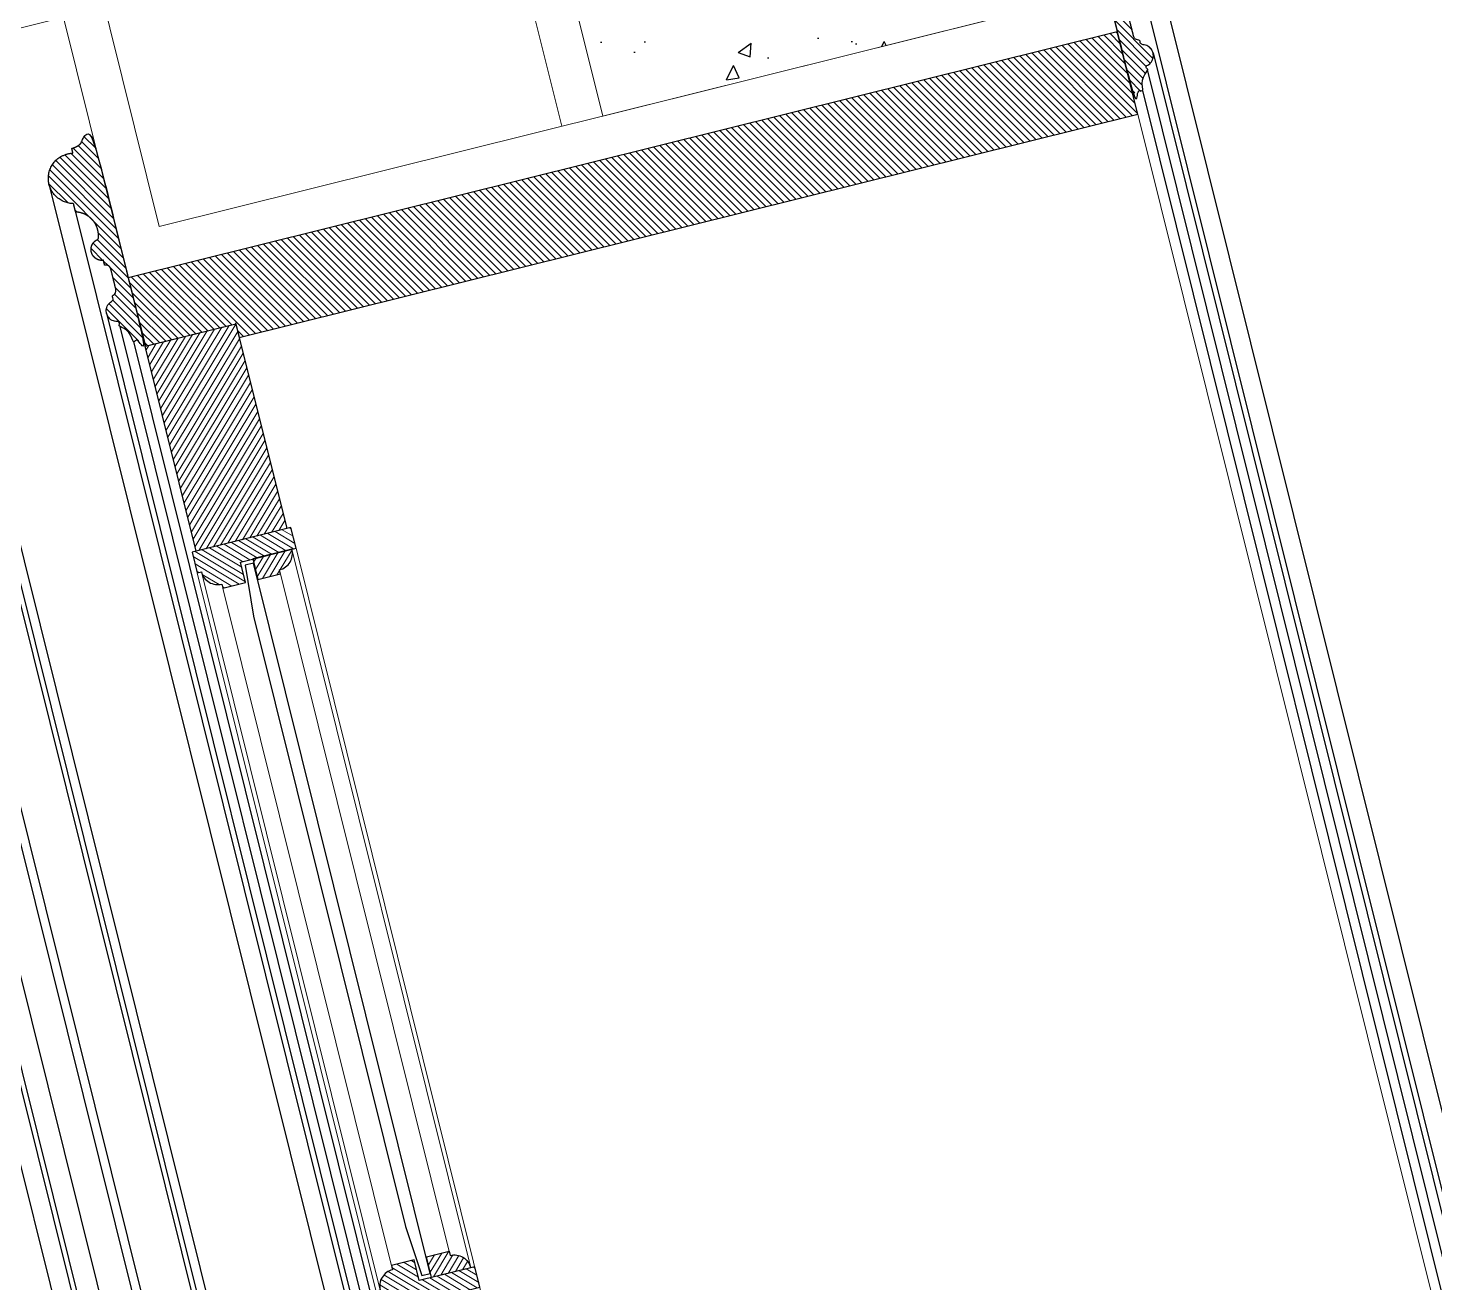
# Model space of a CAD drawing. Header units: inches. Extents: x 122939 to 389145, y 29603 to 574065.
# Drawn here: x 381517 to 382181, y 518357 to 518949 of the extents above; entities that cross this region are included whole.
import ezdxf

# ---------------------------------------------------------------- set-up
doc = ezdxf.new("R2010")
doc.units = ezdxf.units.IN
doc.header["$MEASUREMENT"] = 0
for name, color, linetype, lineweight in [('A-RNDR-CONC', 2, 'Continuous', 18), ('A-RNDR-PLST', 1, 'Continuous', 9), ('ID-NOTES', 3, 'Continuous', 0)]:
    doc.layers.add(name, color=color, linetype=linetype, lineweight=lineweight)
doc.layers.add('Calliper_wall hatch_CHB', color=8, linetype='Continuous')
doc.layers.add('gypsum', color=31, linetype='Continuous')
doc.styles.add('ZZ-Dim All', font='romans.shx', dxfattribs={"width": 0.8})
doc.dimstyles.new('DIM 0200', dxfattribs={"dimscale": 200, "dimtxt": 1, "dimasz": 0.8, "dimexe": 0.5, "dimexo": 1, "dimgap": 0.4, "dimtad": 1, "dimdec": 0, "dimrnd": 10, "dimdsep": 46, "dimtxsty": 'ZZ-Dim All', "dimblk1": 'ARCHTICK', "dimblk2": 'ARCHTICK', "dimsah": 1, "dimcen": 1, "dimdle": 0.5, "dimclrd": 256, "dimclre": 256, "dimclrt": 256, "dimadec": 0, "dimazin": 2, "dimtfac": 1, "dimtdec": 0, "dimtix": 1, "dimtmove": 2, "dimatfit": 2, "dimfxl": 1, "dimfxlon": 1, "dimtolj": 1, "dimtzin": 0, "dimlwd": -1, "dimlwe": -1, "dimarcsym": 0})
pattern_1 = [(135, (-7074.547, -759.3316), (-1.76776695, -1.76776695), [])]
pattern_2 = [(135, (30997.652, 2873.5958), (-1.767766953, -1.767766953), [])]

# ---------------------------------------------------------------- blocks, each defined once
blk = doc.blocks.new('_ARCHTICK')
at = {"color": 0, "linetype": 'ByBlock', "const_width": 0.15}
blk.add_lwpolyline([(-0.5, -0.5), (0.5, 0.5)], dxfattribs=at)
blk = doc.blocks.new('A$Cbb0e4884')
at = {"lineweight": 0}
h = blk.add_hatch(dxfattribs=at)
h.set_pattern_fill('ANSI31', color=8, scale=20, angle=90)
h.set_pattern_definition(pattern_1)
edge = h.paths.add_edge_path()
edge.add_line((15, 2567), (15, 2467))
edge.add_line((15, 2467), (59, 2467))
edge.add_line((59, 2467), (59, 2566.56))
edge.add_line((59, 2566.56), (15, 2566.56))
h = blk.add_hatch(dxfattribs=at)
h.set_pattern_fill('ANSI31', color=8, scale=20)
h.set_pattern_definition([(45, (-7074.547, -759.3316), (-1.76776695, 1.76776695), [])])
h.paths.add_polyline_path([(51, 2447), (51, 2449, 0.414214), (59, 2457), (61, 2457), (61, 2467), (13, 2467), (13, 2457), (40, 2457), (40, 2447)])
h = blk.add_hatch(dxfattribs=at)
h.set_pattern_fill('ANSI31', color=8, scale=20, angle=90)
h.set_pattern_definition(pattern_1)
h.paths.add_polyline_path([(34, 2447), (34, 2457), (15, 2457, 0.414214), (23, 2449), (23, 2447)])
h = blk.add_hatch(dxfattribs=at)
h.set_pattern_fill('ANSI31', color=8, scale=20)
h.set_pattern_definition([(45, (-6827.047, -870.9916), (-1.76776695, 1.76776695), [])])
edge = h.paths.add_edge_path()
edge.add_line((13, 2097.84), (40, 2097.84))
edge.add_line((40, 2097.84), (40, 2087.84))
edge.add_line((40, 2087.84), (51, 2087.84))
edge.add_line((51, 2087.84), (51, 2089.84))
edge.add_arc((51, 2097.84), 8, 270, 360)
edge.add_line((59, 2097.84), (61, 2097.84))
edge.add_line((61, 2097.84), (61, 2107.84))
edge.add_line((61, 2107.84), (59, 2107.84))
edge.add_arc((51, 2107.84), 8, 360, 450)
edge.add_line((51, 2115.84), (51, 2117.84))
edge.add_line((51, 2117.84), (40, 2117.84))
edge.add_line((40, 2117.84), (40, 2107.84))
edge.add_line((40, 2107.84), (13, 2107.84))
edge.add_line((13, 2107.84), (13, 2097.84))
h = blk.add_hatch(dxfattribs=at)
h.set_pattern_fill('ANSI31', color=8, scale=20, angle=90)
h.set_pattern_definition([(135, (-6827.047, -870.9916), (-1.76776695, -1.76776695), [])])
edge = h.paths.add_edge_path()
edge.add_line((15, 2107.84), (34, 2107.84))
edge.add_line((34, 2107.84), (34, 2117.84))
edge.add_line((34, 2117.84), (23, 2117.84))
edge.add_line((23, 2117.84), (23, 2115.84))
edge.add_arc((23, 2107.84), 8, 450, 540)
at = {"color": 8, "lineweight": 0}
for p, q in [((13, 312.04), (13, 2457, 0)), ((15, 2457, 0), (15, 2107.84, 0)), ((59, 2457, 0), (59, 2107.84, 0)), ((61, 312.04), (61, 2457, 0)), ((23, 2447, 0), (23, 2115.84, 0)), ((51, 2447, 0), (51, 2115.84, 0))]:
    blk.add_line(p, q, dxfattribs=at)
at = {"color": 8, "lineweight": -2, "elevation": 0}
blk.add_lwpolyline([(15, 2567), (15, 2467), (59, 2467), (59, 2566.56), (15, 2566.56)], dxfattribs=at)
for points in [[(13, 2457), (13, 2467), (61, 2467), (61, 2457), (59, 2457, -0.414214), (51, 2449), (51, 2447), (40, 2447), (40, 2457), (13, 2457)], [(15, 2457), (34, 2457), (34, 2447), (23, 2447), (23, 2449, -0.414214), (15, 2457, 1)], [(15, 2107.84), (34, 2107.84), (34, 2117.84), (23, 2117.84), (23, 2115.84, 0.414214), (15, 2107.84, -1)]]:
    blk.add_lwpolyline(points, format="xyb", dxfattribs=at)
at = {"color": 8, "elevation": 0}
blk.add_lwpolyline([(40.17, 2134.09), (38.17, 2109.84), (34.17, 2109.84), (34.17, 2455), (38.17, 2455), (40.17, 2430.75)], close=True, dxfattribs=at)
at = {"color": 8, "lineweight": -2, "elevation": 0}
blk.add_lwpolyline([(13, 2107.84), (40, 2107.84), (40, 2117.84), (51, 2117.84), (51, 2115.84, -0.414214), (59, 2107.84), (61, 2107.84), (61, 2097.84), (59, 2097.84, -0.414214), (51, 2089.84), (51, 2087.84), (40, 2087.84), (40, 2097.84), (13, 2097.84)], format="xyb", close=True, dxfattribs=at)

msp = doc.modelspace()

# ---------------------------------------------------------------- hatches: boundary and pattern name
at = {"lineweight": 0}
h = msp.add_hatch(dxfattribs=at)
h.set_pattern_fill('ANSI31', color=8, scale=20, angle=90)
h.set_pattern_definition(pattern_2)
edge = h.paths.add_edge_path()
edge.add_line((382042.85, 518919.018), (382038.138, 518917.845))
edge.add_line((382038.138, 518917.845), (382013.995, 519014.887))
edge.add_line((382013.995, 519014.887), (382018.446, 519015.994))
edge.add_line((382018.446, 519015.994), (382018.473, 519015.892))
edge.add_line((382018.473, 519015.892), (382018.505, 519015.79))
edge.add_line((382018.505, 519015.79), (382018.54, 519015.689))
edge.add_line((382018.54, 519015.689), (382018.579, 519015.589))
edge.add_line((382018.579, 519015.589), (382018.621, 519015.491))
edge.add_line((382018.621, 519015.491), (382018.668, 519015.394))
edge.add_line((382018.668, 519015.394), (382018.718, 519015.298))
edge.add_line((382018.718, 519015.298), (382018.772, 519015.204))
edge.add_line((382018.772, 519015.204), (382018.829, 519015.11))
edge.add_line((382018.829, 519015.11), (382018.89, 519015.019))
edge.add_line((382018.89, 519015.019), (382018.954, 519014.929))
edge.add_line((382018.954, 519014.929), (382019.023, 519014.84))
edge.add_line((382019.023, 519014.84), (382019.094, 519014.754))
edge.add_line((382019.094, 519014.754), (382019.169, 519014.669))
edge.add_line((382019.169, 519014.669), (382019.247, 519014.585))
edge.add_line((382019.247, 519014.585), (382019.329, 519014.504))
edge.add_line((382019.329, 519014.504), (382019.414, 519014.424))
edge.add_line((382019.414, 519014.424), (382019.502, 519014.346))
edge.add_line((382019.502, 519014.346), (382019.593, 519014.27))
edge.add_line((382019.593, 519014.27), (382019.688, 519014.197))
edge.add_line((382019.688, 519014.197), (382019.785, 519014.125))
edge.add_line((382019.785, 519014.125), (382019.886, 519014.055))
edge.add_line((382019.886, 519014.055), (382019.989, 519013.987))
edge.add_line((382019.989, 519013.987), (382020.096, 519013.922))
edge.add_line((382020.096, 519013.922), (382020.205, 519013.859))
edge.add_line((382020.205, 519013.859), (382020.317, 519013.798))
edge.add_line((382020.317, 519013.798), (382020.432, 519013.739))
edge.add_line((382020.432, 519013.739), (382020.549, 519013.682))
edge.add_line((382020.549, 519013.682), (382020.669, 519013.628))
edge.add_line((382020.669, 519013.628), (382020.791, 519013.576))
edge.add_line((382020.791, 519013.576), (382020.916, 519013.527))
edge.add_line((382020.916, 519013.527), (382021.043, 519013.48))
edge.add_line((382021.043, 519013.48), (382021.172, 519013.436))
edge.add_line((382021.172, 519013.436), (382021.304, 519013.394))
edge.add_line((382021.304, 519013.394), (382021.437, 519013.354))
edge.add_line((382021.437, 519013.354), (382021.573, 519013.318))
edge.add_line((382021.573, 519013.318), (382021.711, 519013.283))
edge.add_line((382021.711, 519013.283), (382021.85, 519013.252))
edge.add_line((382021.85, 519013.252), (382021.991, 519013.222))
edge.add_line((382021.991, 519013.222), (382022.134, 519013.196))
edge.add_line((382022.134, 519013.196), (382022.279, 519013.172))
edge.add_line((382022.279, 519013.172), (382022.424, 519013.151))
edge.add_line((382022.424, 519013.151), (382022.572, 519013.132))
edge.add_line((382022.572, 519013.132), (382022.721, 519013.116))
edge.add_line((382022.721, 519013.116), (382022.871, 519013.103))
edge.add_line((382022.871, 519013.103), (382023.022, 519013.093))
edge.add_line((382023.022, 519013.093), (382023.174, 519013.085))
edge.add_line((382023.174, 519013.085), (382023.327, 519013.08))
edge.add_line((382023.327, 519013.08), (382023.481, 519013.077))
edge.add_line((382023.481, 519013.077), (382023.636, 519013.078))
edge.add_line((382023.636, 519013.078), (382023.791, 519013.081))
edge.add_line((382023.791, 519013.081), (382023.947, 519013.086))
edge.add_line((382023.947, 519013.086), (382024.104, 519013.095))
edge.add_line((382024.104, 519013.095), (382024.261, 519013.106))
edge.add_line((382024.261, 519013.106), (382024.418, 519013.12))
edge.add_line((382024.418, 519013.12), (382024.576, 519013.136))
edge.add_line((382024.576, 519013.136), (382024.734, 519013.155))
edge.add_line((382024.734, 519013.155), (382024.891, 519013.177))
edge.add_line((382024.891, 519013.177), (382025.049, 519013.202))
edge.add_line((382025.049, 519013.202), (382025.207, 519013.229))
edge.add_line((382025.207, 519013.229), (382025.364, 519013.258))
edge.add_line((382025.364, 519013.258), (382025.521, 519013.291))
edge.add_line((382025.521, 519013.291), (382025.677, 519013.326))
edge.add_line((382025.677, 519013.326), (382025.833, 519013.363))
edge.add_line((382025.833, 519013.363), (382026.394, 519011.108))
edge.add_arc((382031.729, 519000.494), 11.879, -62.082604, 116.687628, ccw=False)
edge.add_line((382037.291, 518989.998), (382038.283, 518986.013))
edge.add_arc((382043.889, 518976.335), 11.184, 120.087182, 216.426083)
edge.add_arc((382035.601, 518964.59), 5.153, 290.015519, 457.927092, ccw=False)
edge.add_line((382037.365, 518959.748), (382037.939, 518957.441))
edge.add_line((382037.939, 518957.441), (382037.744, 518957.383))
edge.add_line((382037.744, 518957.383), (382037.551, 518957.308))
edge.add_line((382037.551, 518957.308), (382037.364, 518957.215))
edge.add_line((382037.364, 518957.215), (382037.185, 518957.106))
edge.add_line((382037.185, 518957.106), (382037.017, 518956.981))
edge.add_line((382037.017, 518956.981), (382036.86, 518956.842))
edge.add_line((382036.86, 518956.842), (382036.716, 518956.691))
edge.add_line((382036.716, 518956.691), (382036.588, 518956.529))
edge.add_line((382036.588, 518956.529), (382036.475, 518956.359))
edge.add_line((382036.475, 518956.359), (382036.378, 518956.18))
edge.add_line((382036.378, 518956.18), (382036.295, 518955.991))
edge.add_line((382036.295, 518955.991), (382036.229, 518955.793))
edge.add_line((382036.229, 518955.793), (382036.179, 518955.59))
edge.add_line((382036.179, 518955.59), (382036.148, 518955.382))
edge.add_line((382036.148, 518955.382), (382036.136, 518955.172))
edge.add_line((382036.136, 518955.172), (382036.141, 518954.964))
edge.add_line((382036.141, 518954.964), (382036.165, 518954.759))
edge.add_line((382036.165, 518954.759), (382036.206, 518954.559))
edge.add_line((382036.206, 518954.559), (382038.615, 518944.874))
edge.add_line((382038.615, 518944.874), (382038.673, 518944.678))
edge.add_line((382038.673, 518944.678), (382038.748, 518944.486))
edge.add_line((382038.748, 518944.486), (382038.841, 518944.299))
edge.add_line((382038.841, 518944.299), (382038.95, 518944.12))
edge.add_line((382038.95, 518944.12), (382039.075, 518943.951))
edge.add_line((382039.075, 518943.951), (382039.214, 518943.794))
edge.add_line((382039.214, 518943.794), (382039.365, 518943.651))
edge.add_line((382039.365, 518943.651), (382039.527, 518943.523))
edge.add_line((382039.527, 518943.523), (382039.697, 518943.41))
edge.add_line((382039.697, 518943.41), (382039.876, 518943.313))
edge.add_line((382039.876, 518943.313), (382040.065, 518943.23))
edge.add_line((382040.065, 518943.23), (382040.263, 518943.163))
edge.add_line((382040.263, 518943.163), (382040.467, 518943.114))
edge.add_line((382040.467, 518943.114), (382040.674, 518943.083))
edge.add_line((382040.674, 518943.083), (382040.884, 518943.07))
edge.add_line((382040.884, 518943.07), (382041.092, 518943.076))
edge.add_line((382041.092, 518943.076), (382041.297, 518943.1))
edge.add_line((382041.297, 518943.1), (382041.497, 518943.14))
edge.add_line((382041.497, 518943.14), (382042.071, 518940.833))
edge.add_line((382042.071, 518940.833), (382042.372, 518940.866))
edge.add_line((382042.372, 518940.866), (382042.681, 518940.881))
edge.add_line((382042.681, 518940.881), (382042.996, 518940.878))
edge.add_line((382042.996, 518940.878), (382043.316, 518940.854))
edge.add_line((382043.316, 518940.854), (382043.639, 518940.81))
edge.add_line((382043.639, 518940.81), (382043.963, 518940.745))
edge.add_line((382043.963, 518940.745), (382044.286, 518940.658))
edge.add_line((382044.286, 518940.658), (382044.606, 518940.548))
edge.add_line((382044.606, 518940.548), (382044.92, 518940.418))
edge.add_line((382044.92, 518940.418), (382045.226, 518940.265))
edge.add_line((382045.226, 518940.265), (382045.523, 518940.092))
edge.add_line((382045.523, 518940.092), (382045.808, 518939.9))
edge.add_line((382045.808, 518939.9), (382046.079, 518939.689))
edge.add_line((382046.079, 518939.689), (382046.335, 518939.462))
edge.add_line((382046.335, 518939.462), (382046.573, 518939.219))
edge.add_line((382046.573, 518939.219), (382046.794, 518938.963))
edge.add_line((382046.794, 518938.963), (382046.995, 518938.696))
edge.add_line((382046.995, 518938.696), (382047.176, 518938.42))
edge.add_line((382047.176, 518938.42), (382047.338, 518938.137))
edge.add_line((382047.338, 518938.137), (382047.479, 518937.848))
edge.add_line((382047.479, 518937.848), (382047.6, 518937.557))
edge.add_line((382047.6, 518937.557), (382047.701, 518937.265))
edge.add_line((382047.701, 518937.265), (382047.782, 518936.973))
edge.add_line((382047.782, 518936.973), (382047.847, 518936.677))
edge.add_line((382047.847, 518936.677), (382047.895, 518936.371))
edge.add_line((382047.895, 518936.371), (382047.924, 518936.057))
edge.add_line((382047.924, 518936.057), (382047.935, 518935.737))
edge.add_line((382047.935, 518935.737), (382047.925, 518935.411))
edge.add_line((382047.925, 518935.411), (382047.894, 518935.082))
edge.add_line((382047.894, 518935.082), (382047.841, 518934.752))
edge.add_line((382047.841, 518934.752), (382047.767, 518934.422))
edge.add_line((382047.767, 518934.422), (382047.669, 518934.096))
edge.add_line((382047.669, 518934.096), (382047.55, 518933.775))
edge.add_line((382047.55, 518933.775), (382047.41, 518933.462))
edge.add_line((382047.41, 518933.462), (382047.248, 518933.159))
edge.add_line((382047.248, 518933.159), (382047.067, 518932.867))
edge.add_line((382047.067, 518932.867), (382046.868, 518932.589))
edge.add_line((382046.868, 518932.589), (382046.652, 518932.326))
edge.add_line((382046.652, 518932.326), (382046.42, 518932.08))
edge.add_line((382046.42, 518932.08), (382046.176, 518931.851))
edge.add_line((382046.176, 518931.851), (382045.92, 518931.642))
edge.add_line((382045.92, 518931.642), (382045.656, 518931.451))
edge.add_line((382045.656, 518931.451), (382045.384, 518931.281))
edge.add_line((382045.384, 518931.281), (382045.107, 518931.13))
edge.add_line((382045.107, 518931.13), (382044.827, 518930.999))
edge.add_line((382044.827, 518930.999), (382044.545, 518930.887))
edge.add_line((382044.545, 518930.887), (382045.12, 518928.579))
edge.add_line((382045.12, 518928.579), (382044.752, 518928.128))
edge.add_line((382044.752, 518928.128), (382044.406, 518927.652))
edge.add_line((382044.406, 518927.652), (382044.084, 518927.153))
edge.add_line((382044.084, 518927.153), (382043.787, 518926.631))
edge.add_line((382043.787, 518926.631), (382043.518, 518926.09))
edge.add_line((382043.518, 518926.09), (382043.279, 518925.531))
edge.add_line((382043.279, 518925.531), (382043.071, 518924.958))
edge.add_line((382043.071, 518924.958), (382042.896, 518924.371))
edge.add_line((382042.896, 518924.371), (382042.755, 518923.776))
edge.add_line((382042.755, 518923.776), (382042.648, 518923.174))
edge.add_line((382042.648, 518923.174), (382042.576, 518922.568))
edge.add_line((382042.576, 518922.568), (382042.538, 518921.961))
edge.add_line((382042.538, 518921.961), (382042.535, 518921.357))
edge.add_line((382042.535, 518921.357), (382042.566, 518920.758))
edge.add_line((382042.566, 518920.758), (382042.63, 518920.166))
edge.add_line((382042.63, 518920.166), (382042.725, 518919.586))
edge.add_line((382042.725, 518919.586), (382042.85, 518919.018))
h = msp.add_hatch(dxfattribs=at)
h.set_pattern_fill('ANSI31', color=8, scale=20, angle=90)
h.set_pattern_definition([(135, (30954.0166, 2862.726), (-1.767766953, -1.767766953), [])])
h.paths.add_polyline_path([(381564.505, 518830.923), (381572.541, 518798.625), (381615.239, 518809.249), (381616.861, 518802.729), (382040.545, 518908.127), (382030.887, 518946.943)])
h = msp.add_hatch(dxfattribs=at)
h.set_pattern_fill('ANSI31', color=8, scale=20, angle=90)
h.set_pattern_definition(pattern_2)
edge = h.paths.add_edge_path()
edge.add_line((381567.026, 518800.633), (381571.738, 518801.806))
edge.add_line((381571.738, 518801.806), (381547.594, 518898.847))
edge.add_line((381547.594, 518898.847), (381543.143, 518897.74))
edge.add_line((381543.143, 518897.74), (381543.167, 518897.636))
edge.add_line((381543.167, 518897.636), (381543.187, 518897.531))
edge.add_line((381543.187, 518897.531), (381543.203, 518897.426))
edge.add_line((381543.203, 518897.426), (381543.215, 518897.32))
edge.add_line((381543.215, 518897.32), (381543.224, 518897.213))
edge.add_line((381543.224, 518897.213), (381543.228, 518897.105))
edge.add_line((381543.228, 518897.105), (381543.229, 518896.997))
edge.add_line((381543.229, 518896.997), (381543.226, 518896.888))
edge.add_line((381543.226, 518896.888), (381543.218, 518896.779))
edge.add_line((381543.218, 518896.779), (381543.207, 518896.67))
edge.add_line((381543.207, 518896.67), (381543.193, 518896.56))
edge.add_line((381543.193, 518896.56), (381543.174, 518896.45))
edge.add_line((381543.174, 518896.45), (381543.152, 518896.34))
edge.add_line((381543.152, 518896.34), (381543.125, 518896.23))
edge.add_line((381543.125, 518896.23), (381543.095, 518896.119))
edge.add_line((381543.095, 518896.119), (381543.061, 518896.009))
edge.add_line((381543.061, 518896.009), (381543.023, 518895.899))
edge.add_line((381543.023, 518895.899), (381542.982, 518895.789))
edge.add_line((381542.982, 518895.789), (381542.937, 518895.679))
edge.add_line((381542.937, 518895.679), (381542.888, 518895.57))
edge.add_line((381542.888, 518895.57), (381542.835, 518895.46))
edge.add_line((381542.835, 518895.46), (381542.779, 518895.352))
edge.add_line((381542.779, 518895.352), (381542.72, 518895.243))
edge.add_line((381542.72, 518895.243), (381542.656, 518895.136))
edge.add_line((381542.656, 518895.136), (381542.589, 518895.029))
edge.add_line((381542.589, 518895.029), (381542.519, 518894.922))
edge.add_line((381542.519, 518894.922), (381542.445, 518894.817))
edge.add_line((381542.445, 518894.817), (381542.368, 518894.712))
edge.add_line((381542.368, 518894.712), (381542.288, 518894.608))
edge.add_line((381542.288, 518894.608), (381542.204, 518894.505))
edge.add_line((381542.204, 518894.505), (381542.117, 518894.403))
edge.add_line((381542.117, 518894.403), (381542.026, 518894.302))
edge.add_line((381542.026, 518894.302), (381541.933, 518894.202))
edge.add_line((381541.933, 518894.202), (381541.836, 518894.103))
edge.add_line((381541.836, 518894.103), (381541.737, 518894.006))
edge.add_line((381541.737, 518894.006), (381541.634, 518893.91))
edge.add_line((381541.634, 518893.91), (381541.529, 518893.815))
edge.add_line((381541.529, 518893.815), (381541.421, 518893.722))
edge.add_line((381541.421, 518893.722), (381541.31, 518893.63))
edge.add_line((381541.31, 518893.63), (381541.196, 518893.539))
edge.add_line((381541.196, 518893.539), (381541.079, 518893.45))
edge.add_line((381541.079, 518893.45), (381540.96, 518893.363))
edge.add_line((381540.96, 518893.363), (381540.839, 518893.278))
edge.add_line((381540.839, 518893.278), (381540.715, 518893.194))
edge.add_line((381540.715, 518893.194), (381540.589, 518893.112))
edge.add_line((381540.589, 518893.112), (381540.46, 518893.032))
edge.add_line((381540.46, 518893.032), (381540.329, 518892.954))
edge.add_line((381540.329, 518892.954), (381540.196, 518892.878))
edge.add_line((381540.196, 518892.878), (381540.062, 518892.803))
edge.add_line((381540.062, 518892.803), (381539.925, 518892.731))
edge.add_line((381539.925, 518892.731), (381539.786, 518892.661))
edge.add_line((381539.786, 518892.661), (381539.645, 518892.593))
edge.add_line((381539.645, 518892.593), (381539.503, 518892.527))
edge.add_line((381539.503, 518892.527), (381539.359, 518892.463))
edge.add_line((381539.359, 518892.463), (381539.214, 518892.401))
edge.add_line((381539.214, 518892.401), (381539.067, 518892.342))
edge.add_line((381539.067, 518892.342), (381538.918, 518892.285))
edge.add_line((381538.918, 518892.285), (381538.769, 518892.231))
edge.add_line((381538.769, 518892.231), (381538.618, 518892.178))
edge.add_line((381538.618, 518892.178), (381538.466, 518892.128))
edge.add_line((381538.466, 518892.128), (381538.313, 518892.081))
edge.add_line((381538.313, 518892.081), (381538.16, 518892.036))
edge.add_line((381538.16, 518892.036), (381538.005, 518891.994))
edge.add_line((381538.005, 518891.994), (381537.85, 518891.954))
edge.add_line((381537.85, 518891.954), (381538.411, 518889.698))
edge.add_arc((381538.671, 518877.822), 11.879, 91.255219, 270.025451)
edge.add_line((381538.676, 518865.943), (381539.668, 518861.958))
edge.add_arc((381539.249, 518850.782), 11.184, -8.483236, 87.855665, ccw=False)
edge.add_arc((381552.075, 518844.29), 5.153, -249.984245, -82.072673)
edge.add_line((381552.786, 518839.186), (381553.36, 518836.878))
edge.add_line((381553.36, 518836.878), (381553.56, 518836.919))
edge.add_line((381553.56, 518836.919), (381553.765, 518836.943))
edge.add_line((381553.765, 518836.943), (381553.973, 518836.948))
edge.add_line((381553.973, 518836.948), (381554.182, 518836.936))
edge.add_line((381554.182, 518836.936), (381554.39, 518836.905))
edge.add_line((381554.39, 518836.905), (381554.594, 518836.855))
edge.add_line((381554.594, 518836.855), (381554.792, 518836.789))
edge.add_line((381554.792, 518836.789), (381554.981, 518836.706))
edge.add_line((381554.981, 518836.706), (381555.16, 518836.609))
edge.add_line((381555.16, 518836.609), (381555.33, 518836.496))
edge.add_line((381555.33, 518836.496), (381555.491, 518836.368))
edge.add_line((381555.491, 518836.368), (381555.643, 518836.224))
edge.add_line((381555.643, 518836.224), (381555.782, 518836.067))
edge.add_line((381555.782, 518836.067), (381555.907, 518835.899))
edge.add_line((381555.907, 518835.899), (381556.016, 518835.72))
edge.add_line((381556.016, 518835.72), (381556.109, 518835.533))
edge.add_line((381556.109, 518835.533), (381556.184, 518835.34))
edge.add_line((381556.184, 518835.34), (381556.241, 518835.145))
edge.add_line((381556.241, 518835.145), (381558.651, 518825.459))
edge.add_line((381558.651, 518825.459), (381558.692, 518825.26))
edge.add_line((381558.692, 518825.26), (381558.716, 518825.055))
edge.add_line((381558.716, 518825.055), (381558.721, 518824.846))
edge.add_line((381558.721, 518824.846), (381558.709, 518824.637))
edge.add_line((381558.709, 518824.637), (381558.677, 518824.429))
edge.add_line((381558.677, 518824.429), (381558.628, 518824.225))
edge.add_line((381558.628, 518824.225), (381558.562, 518824.028))
edge.add_line((381558.562, 518824.028), (381558.479, 518823.839))
edge.add_line((381558.479, 518823.839), (381558.381, 518823.66))
edge.add_line((381558.381, 518823.66), (381558.269, 518823.49))
edge.add_line((381558.269, 518823.49), (381558.141, 518823.328))
edge.add_line((381558.141, 518823.328), (381557.997, 518823.177))
edge.add_line((381557.997, 518823.177), (381557.84, 518823.037))
edge.add_line((381557.84, 518823.037), (381557.671, 518822.913))
edge.add_line((381557.671, 518822.913), (381557.492, 518822.803))
edge.add_line((381557.492, 518822.803), (381557.306, 518822.711))
edge.add_line((381557.306, 518822.711), (381557.113, 518822.635))
edge.add_line((381557.113, 518822.635), (381556.918, 518822.578))
edge.add_line((381556.918, 518822.578), (381557.492, 518820.27))
edge.add_line((381557.492, 518820.27), (381557.21, 518820.158))
edge.add_line((381557.21, 518820.158), (381556.93, 518820.027))
edge.add_line((381556.93, 518820.027), (381556.653, 518819.876))
edge.add_line((381556.653, 518819.876), (381556.382, 518819.706))
edge.add_line((381556.382, 518819.706), (381556.117, 518819.515))
edge.add_line((381556.117, 518819.515), (381555.861, 518819.306))
edge.add_line((381555.861, 518819.306), (381555.617, 518819.078))
edge.add_line((381555.617, 518819.078), (381555.386, 518818.831))
edge.add_line((381555.386, 518818.831), (381555.17, 518818.568))
edge.add_line((381555.17, 518818.568), (381554.97, 518818.29))
edge.add_line((381554.97, 518818.29), (381554.789, 518817.999))
edge.add_line((381554.789, 518817.999), (381554.628, 518817.695))
edge.add_line((381554.628, 518817.695), (381554.487, 518817.382))
edge.add_line((381554.487, 518817.382), (381554.368, 518817.061))
edge.add_line((381554.368, 518817.061), (381554.271, 518816.735))
edge.add_line((381554.271, 518816.735), (381554.196, 518816.406))
edge.add_line((381554.196, 518816.406), (381554.143, 518816.075))
edge.add_line((381554.143, 518816.075), (381554.112, 518815.746))
edge.add_line((381554.112, 518815.746), (381554.103, 518815.42))
edge.add_line((381554.103, 518815.42), (381554.113, 518815.1))
edge.add_line((381554.113, 518815.1), (381554.143, 518814.786))
edge.add_line((381554.143, 518814.786), (381554.191, 518814.48))
edge.add_line((381554.191, 518814.48), (381554.255, 518814.184))
edge.add_line((381554.255, 518814.184), (381554.337, 518813.892))
edge.add_line((381554.337, 518813.892), (381554.438, 518813.6))
edge.add_line((381554.438, 518813.6), (381554.559, 518813.309))
edge.add_line((381554.559, 518813.309), (381554.7, 518813.021))
edge.add_line((381554.7, 518813.021), (381554.861, 518812.737))
edge.add_line((381554.861, 518812.737), (381555.043, 518812.461))
edge.add_line((381555.043, 518812.461), (381555.244, 518812.194))
edge.add_line((381555.244, 518812.194), (381555.464, 518811.938))
edge.add_line((381555.464, 518811.938), (381555.703, 518811.696))
edge.add_line((381555.703, 518811.696), (381555.959, 518811.468))
edge.add_line((381555.959, 518811.468), (381556.23, 518811.257))
edge.add_line((381556.23, 518811.257), (381556.514, 518811.065))
edge.add_line((381556.514, 518811.065), (381556.811, 518810.892))
edge.add_line((381556.811, 518810.892), (381557.118, 518810.74))
edge.add_line((381557.118, 518810.74), (381557.432, 518810.609))
edge.add_line((381557.432, 518810.609), (381557.751, 518810.5))
edge.add_line((381557.751, 518810.5), (381558.074, 518810.412))
edge.add_line((381558.074, 518810.412), (381558.398, 518810.347))
edge.add_line((381558.398, 518810.347), (381558.721, 518810.303))
edge.add_line((381558.721, 518810.303), (381559.041, 518810.28))
edge.add_line((381559.041, 518810.28), (381559.356, 518810.276))
edge.add_line((381559.356, 518810.276), (381559.665, 518810.291))
edge.add_line((381559.665, 518810.291), (381559.967, 518810.324))
edge.add_line((381559.967, 518810.324), (381560.541, 518808.017))
edge.add_line((381560.541, 518808.017), (381561.076, 518807.79))
edge.add_line((381561.076, 518807.79), (381561.605, 518807.532))
edge.add_line((381561.605, 518807.532), (381562.124, 518807.242))
edge.add_line((381562.124, 518807.242), (381562.631, 518806.92))
edge.add_line((381562.631, 518806.92), (381563.122, 518806.568))
edge.add_line((381563.122, 518806.568), (381563.595, 518806.187))
edge.add_line((381563.595, 518806.187), (381564.047, 518805.777))
edge.add_line((381564.047, 518805.777), (381564.476, 518805.341))
edge.add_line((381564.476, 518805.341), (381564.88, 518804.881))
edge.add_line((381564.88, 518804.881), (381565.257, 518804.399))
edge.add_line((381565.257, 518804.399), (381565.605, 518803.898))
edge.add_line((381565.605, 518803.898), (381565.922, 518803.38))
edge.add_line((381565.922, 518803.38), (381566.208, 518802.847))
edge.add_line((381566.208, 518802.847), (381566.462, 518802.304))
edge.add_line((381566.462, 518802.304), (381566.682, 518801.752))
edge.add_line((381566.682, 518801.752), (381566.871, 518801.194))
edge.add_line((381566.871, 518801.194), (381567.026, 518800.633))
at = {"layer": 'Calliper_wall hatch_CHB'}
h = msp.add_hatch(dxfattribs=at)
h.set_pattern_fill('AR-CONC', color=256, scale=10, style=0)
h.set_pattern_definition([(63.971423, (252245.07, 457562.75), (71.11917, 11.227812), [7.5, -82.5]), (8.971423, (252245.07, 457562.75), (-31.625426, 69.643965), [6, -66]), (114.42287, (252251, 457563.69), (39.493744, 80.871776), [6.37402, -70.11421]), (60.15562, (252240.24, 457582.16), (107.5631, 9.704993), [11.25, -123.75]), (110.60706, (252249.21, 457582.97), (67.1822, 117.09634), [9.561034, -105.17138]), (5.15559, (252240.24, 457582.16), (67.1822, 117.09634), [9, -99]), (34.971423, (252251.155, 457579.72), (67.645578, -24.659192), [7.5, -82.5]), (339.971423, (252251.155, 457579.72), (6.103844, 76.244295), [6, -66]), (85.42287, (252256.79, 457577.67), (73.74942, 51.585102), [6.37402, -70.11421]), (51.471423, (252245.073, 457562.752), (-6.857308, 32.598146), [0, -65.2, 0, -67, 0, -66.25]), (21.471423, (252245.073, 457562.752), (16.006101, 44.62585), [0, -38.2, 0, -63.7, 0, -25.25]), (341.471423, (252223.433, 457557.368), (52.3475577, 10.6997366), [0, -25, 0, -78, 0, -103.5]), (331.471423, (252213.73, 457554.953), (54.17642, 23.794676), [0, -32.5, 0, -51.8, 0, -73.5])])
h.paths.add_polyline_path([(381982.428, 518955.511), (381788.344, 518907.223), (381769.024, 518984.878), (381963.107, 519033.166)])

# ---------------------------------------------------------------- linework, layer by layer
at = {"layer": 'A-RNDR-CONC', "elevation": 0}
msp.add_lwpolyline([(381963.107, 519033.166), (381769.024, 518984.878), (381788.344, 518907.223), (381982.428, 518955.511)], close=True, dxfattribs=at)
at = {"layer": 'A-RNDR-PLST', "color": 1, "ltscale": 0.03}
msp.add_line((381768.958, 518902.4, 0), (381536.47, 519836.753, 0), dxfattribs=at)
at = {"layer": 'gypsum'}
for p, q in [((382043.345, 519002.983, -0.002), (382687.626, 516413.41, -0.005)), ((382038.282, 518986.012, -0.002), (382678.882, 516411.235, -0.007)), ((382047.783, 518936.973, -0.002), (382676.274, 516410.586, -0.007)), ((382045.121, 518928.58, -0.002), (382671.866, 516409.489, -0.006)), ((382042.781, 518919.312, 0), (382667.492, 516408.401, -0.007)), ((381527.244, 518874.578, -0.002), (382142.552, 516401.455, -0.005)), ((381539.669, 518861.958, -0.002), (382151.297, 516403.631, -0.007)), ((381554.255, 518814.184, -0.002), (382132.336, 516490.948, -0.006)), ((381560.539, 518808.017, -0.002), (382135.13, 516498.555, -0.006)), ((381566.949, 518800.926, 0), (382138.709, 516502.838, -0.006))]:
    msp.add_line(p, q, dxfattribs=at)
at = {"layer": 'gypsum', "lineweight": 0, "ltscale": 5}
for p, q in [((382040.547, 518908.127, -0.002), (382663.559, 516407.422, 0)), ((381563.717, 518834.092, -0.002), (381595.744, 518705.179, -0.002))]:
    msp.add_line(p, q, dxfattribs=at)
at = {"layer": 'gypsum', "lineweight": 0, "ltscale": 5, "elevation": -0.002}
for points in [[(381454.891, 519271.497), (381564.506, 518830.923), (382030.885, 518946.957), (381890.164, 519512.557)], [(381474.299, 519276.326), (381579.086, 518855.16), (382006.648, 518961.537), (381870.755, 519507.728)]]:
    msp.add_lwpolyline(points, dxfattribs=at)
at = {"layer": 'gypsum', "elevation": -0.002}
msp.add_lwpolyline([(381564.505, 518830.923), (381572.541, 518798.625), (381615.239, 518809.249), (381616.861, 518802.729), (382040.545, 518908.127), (382030.887, 518946.943), (381564.505, 518830.923)], dxfattribs=at)
at = {"layer": 'gypsum', "elevation": 0.001}
for points in [[(381877.602, 517241.139), (381254.585, 517086.134), (380846.955, 518724.53), (381469.972, 518879.535)], [(381872.346, 517244.301), (381257.747, 517091.39), (380852.211, 518721.368), (381466.81, 518874.279)], [(381869.53, 517245.995), (381259.441, 517094.206), (380855.027, 518719.674), (381465.116, 518871.463)], [(381841.516, 517262.846), (381276.293, 517122.22), (380883.041, 518702.822), (381448.265, 518843.449)], [(381836.54, 517265.84), (381279.286, 517127.196), (380888.018, 518699.829), (381445.271, 518838.473)], [(381818.342, 517276.787), (381290.233, 517145.394), (380906.216, 518688.882), (381434.324, 518820.275)], [(381805.921, 517284.258), (381297.704, 517157.815), (380918.636, 518681.411), (381426.853, 518807.854)], [(381803.039, 517285.992), (381299.438, 517160.696), (380921.518, 518679.677), (381425.12, 518804.972)], [(381792.213, 517292.504), (381305.95, 517171.523), (380932.345, 518673.164), (381418.607, 518794.146)]]:
    msp.add_lwpolyline(points, close=True, dxfattribs=at)
at = {"layer": 'gypsum'}
for points in [[(382026.394, 519011.108, -0.002), (382030.126, 519012.984, -0.002), (382036.858, 519012.809, -0.002), (382041.341, 519007.771, -0.002), (382042.285, 519005.943, -0.002), (382045.45, 518999.812, -0.002), (382043.388, 518993.228, -0.002), (382037.291, 518989.998, -0.002), (382037.622, 518988.669, -0.002), (382037.952, 518987.341, -0.002), (382038.283, 518986.013, -0.002), (382035.488, 518984.393, -0.002), (382033.597, 518981.774, -0.002), (382032.939, 518978.612, -0.002), (382032.282, 518975.449, -0.002), (382032.972, 518972.293, -0.002), (382034.89, 518969.694, -0.002), (382037.636, 518970.077, -0.002), (382039.933, 518968.525, -0.002), (382040.602, 518965.834, -0.002), (382041.271, 518963.144, -0.002), (382039.969, 518960.697, -0.002), (382037.365, 518959.748, -0.002), (382037.556, 518958.979, -0.002), (382037.748, 518958.21, -0.002), (382037.939, 518957.441, -0.002), (382037.319, 518957.287, -0.002), (382036.805, 518956.907, -0.002), (382036.475, 518956.359, -0.002), (382036.146, 518955.811, -0.002), (382036.051, 518955.179, -0.002), (382036.206, 518954.559, -0.002), (382037.009, 518951.331, -0.002), (382037.812, 518948.102, -0.002), (382038.615, 518944.874, -0.002), (382038.77, 518944.253, -0.002), (382039.15, 518943.74, -0.002), (382039.697, 518943.41, -0.002), (382040.245, 518943.081, -0.002), (382040.877, 518942.986, -0.002), (382041.497, 518943.14, -0.002), (382041.688, 518942.371, -0.002), (382041.88, 518941.602, -0.002), (382042.071, 518940.833, -0.002), (382044.816, 518941.215, -0.002), (382047.113, 518939.663, -0.002), (382047.782, 518936.973, -0.002), (382048.452, 518934.283, -0.002), (382047.15, 518931.836, -0.002), (382044.545, 518930.887, -0.002), (382044.737, 518930.118, -0.002), (382044.928, 518929.348, -0.002), (382045.12, 518928.579, -0.002), (382042.811, 518925.896, -0.002), (382041.994, 518922.452, -0.002), (382042.85, 518919.018, -0.002), (382041.28, 518918.627, -0.002), (382039.709, 518918.236, -0.002), (382038.138, 518917.845, -0.002), (382030.09, 518950.192, -0.002), (382022.042, 518982.54, -0.002), (382013.995, 519014.887, -0.002), (382015.478, 519015.256, -0.002), (382016.962, 519015.625, -0.002), (382018.446, 519015.994, -0.002), (382019.059, 519013.529, -0.002), (382022.119, 519012.439, -0.002), (382025.833, 519013.363, -0.002), (382026.02, 519012.611, -0.002), (382026.207, 519011.86, -0.002), (382026.394, 519011.108, -0.002)], [(381538.411, 518889.698, -0.002), (381534.235, 518889.607, -0.002), (381528.37, 518886.298, -0.002), (381526.77, 518879.746, -0.002), (381526.793, 518877.689, -0.002), (381526.87, 518870.79, -0.002), (381531.777, 518865.94, -0.002), (381538.676, 518865.943, -0.002), (381539.007, 518864.615, -0.002), (381539.337, 518863.287, -0.002), (381539.668, 518861.958, -0.002), (381542.896, 518861.837, -0.002), (381545.793, 518860.41, -0.002), (381547.856, 518857.924, -0.002), (381549.919, 518855.438, -0.002), (381550.788, 518852.327, -0.002), (381550.311, 518849.132, -0.002), (381547.707, 518848.183, -0.002), (381546.405, 518845.736, -0.002), (381547.074, 518843.046, -0.002), (381547.744, 518840.356, -0.002), (381550.04, 518838.803, -0.002), (381552.786, 518839.186, -0.002), (381552.977, 518838.417, -0.002), (381553.169, 518837.648, -0.002), (381553.36, 518836.878, -0.002), (381553.98, 518837.033, -0.002), (381554.612, 518836.938, -0.002), (381555.16, 518836.609, -0.002), (381555.707, 518836.279, -0.002), (381556.087, 518835.765, -0.002), (381556.241, 518835.145, -0.002), (381557.045, 518831.916, -0.002), (381557.848, 518828.688, -0.002), (381558.651, 518825.459, -0.002), (381558.806, 518824.839, -0.002), (381558.711, 518824.207, -0.002), (381558.381, 518823.66, -0.002), (381558.052, 518823.112, -0.002), (381557.538, 518822.732, -0.002), (381556.918, 518822.578, -0.002), (381557.109, 518821.809, -0.002), (381557.301, 518821.04, -0.002), (381557.492, 518820.27, -0.002), (381554.887, 518819.322, -0.002), (381553.586, 518816.874, -0.002), (381554.255, 518814.184, -0.002), (381554.924, 518811.494, -0.002), (381557.221, 518809.942, -0.002), (381559.967, 518810.324, -0.002), (381560.158, 518809.555, -0.002), (381560.349, 518808.786, -0.002), (381560.541, 518808.017, -0.002), (381563.837, 518806.728, -0.002), (381566.173, 518804.069, -0.002), (381567.026, 518800.633, -0.002), (381568.597, 518801.024, -0.002), (381570.167, 518801.415, -0.002), (381571.738, 518801.806, -0.002), (381563.69, 518834.153, -0.002), (381555.642, 518866.5, -0.002), (381547.594, 518898.847, -0.002), (381546.11, 518898.478, -0.002), (381544.627, 518898.109, -0.002), (381543.143, 518897.74, -0.002), (381543.756, 518895.274, -0.002), (381541.564, 518892.878, -0.002), (381537.85, 518891.954, -0.002), (381538.037, 518891.202, -0.002), (381538.224, 518890.45, -0.002), (381538.411, 518889.698, -0.002)]]:
    msp.add_rational_spline(points, [1, 0.873715131819, 0.807260537943, 0.933545406124, 1, 0.807260537943, 0.807260537943, 1, 1, 1, 1, 0.941962002808, 0.941962002808, 1, 0.941962002808, 0.941962002808, 1, 0.828935297383, 0.828935297383, 1, 0.828935297383, 0.828935297383, 1, 1, 1, 1, 0.949253021629, 0.949253021629, 1, 0.949253021629, 0.949253021629, 1, 1, 1, 1, 0.949253021629, 0.949253021629, 1, 0.949253021629, 0.949253021629, 1, 1, 1, 1, 0.828935297383, 0.828935297383, 1, 0.828935297383, 0.828935297383, 1, 1, 1, 1, 0.925454229704, 0.925454229704, 1, 1, 1, 1, 1, 1, 1, 1, 1, 1, 0.804737854124, 0.804737854124, 1, 1, 1, 1], degree=3, knots=[0, 0, 0, 0, 1.0221703, 1.5600646, 1.5600646, 1.5600646, 3.1201293, 3.1201293, 3.1201293, 7.2265985, 7.2265985, 7.2265985, 8.0673141, 8.0673141, 8.0673141, 8.9080296, 8.9080296, 8.9080296, 10.3733345, 10.3733345, 10.3733345, 11.8386394, 11.8386394, 11.8386394, 12.8386394, 12.8386394, 12.8386394, 13.6240375, 13.6240375, 13.6240375, 14.4094357, 14.4094357, 14.4094357, 15.4094357, 15.4094357, 15.4094357, 16.1948338, 16.1948338, 16.1948338, 16.980232, 16.980232, 16.980232, 17.980232, 17.980232, 17.980232, 19.4455369, 19.4455369, 19.4455369, 20.9108418, 20.9108418, 20.9108418, 21.9108418, 21.9108418, 21.9108418, 22.8656906, 22.8656906, 22.8656906, 23.8656906, 23.8656906, 23.8656906, 24.8656906, 24.8656906, 24.8656906, 25.8656906, 25.8656906, 25.8656906, 27.4364869, 27.4364869, 27.4364869, 28.4364869, 28.4364869, 28.4364869, 28.4364869], dxfattribs=at)

# ---------------------------------------------------------------- block references
at = {"xscale": -1, "rotation": 13.97142328303175}
msp.add_blockref('A$Cbb0e4884', (382249.443, 516322.23, -0.002), dxfattribs=at)

# ---------------------------------------------------------------- leaders
at = {"layer": 'ID-NOTES'}
msp.add_leader([(380575.525, 519392.773, 0), (381009.595, 518823.362, 0), (382343.695, 519155.284, 0)], dimstyle='DIM 0200', override={"dimasz": 0.3, "dimtad": 0, "dimclrd": 8}, dxfattribs=at)

doc.saveas('drawing.dxf')
